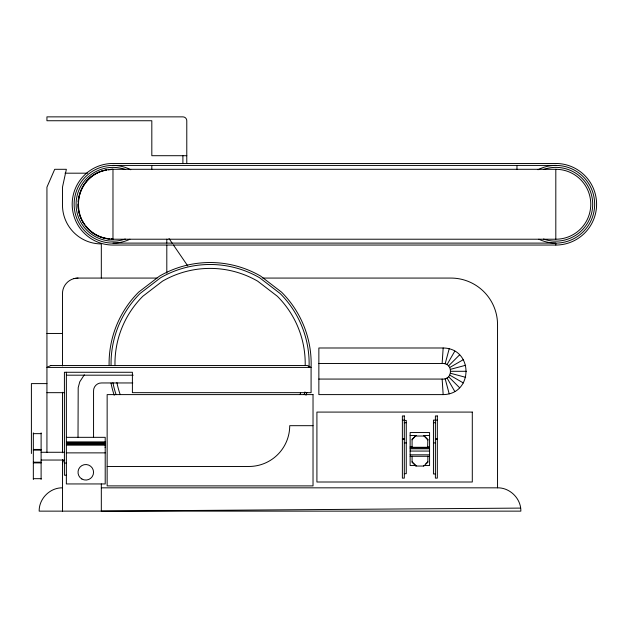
<?xml version="1.0" encoding="UTF-8"?>
<svg xmlns="http://www.w3.org/2000/svg" width="628" height="628" viewBox="0 0 628 628"><rect width="100%" height="100%" fill="white"/><g stroke="black" fill="none" stroke-linecap="round" stroke-linejoin="round"><path stroke-width="0.94" d="M105.206 447.599L105.206 447.042M412.086 439.781L415.971 435.526L412.086 439.278L412.086 447.285L427.621 447.285L427.856 439.506L423.735 435.526L427.856 440.008L427.856 439.506M108.409 169.599A34.964 34.964 0 0 1 112.977 169.301L112.977 239.221C66.992 238.389 66.992 170.133 112.977 169.301L555.811 169.301A34.964 34.964 0 0 1 590.775 204.265A34.964 34.964 0 0 1 555.811 239.221L112.977 239.221A34.964 34.964 0 0 1 111.156 239.174M318.859 363.526L442.143 363.526L443.164 347.99C473.598 348.352 473.598 394.243 443.164 394.604L318.859 394.604L318.859 347.99L443.164 347.99M84.921 224.636C69.347 205.646 82.315 173.265 106.642 170.133M318.859 379.069L442.143 379.069C453.204 380.27 453.204 362.325 442.143 363.526M445.134 363.918L449.193 348.783M446.979 364.687L454.813 351.115M84.325 374.798L79.772 381.793L78.194 387.672L78.013 437.331M448.557 365.896L459.641 354.82M425.8 463.668L427.856 461.792M412.086 456.164L412.086 462.294L415.971 466.047L423.735 466.047L427.856 462.294L427.856 456.164M449.774 367.482L463.346 359.64M450.535 369.319L465.678 365.268M73.994 278.596L78.013 278.071L157.047 278.071M108.448 169.898L112.977 169.301M62.478 487.83C50.02 487.571 38.905 498.679 39.172 511.137L520.855 511.137C521.114 498.679 509.999 487.571 497.541 487.83L101.32 487.83M520.651 508.099L101.32 511.137L101.32 483.945M186.783 155.705L151.819 155.705L151.819 120.741L46.935 120.741L46.935 116.863L182.897 116.863A3.886 3.886 0 0 1 186.783 120.741L186.783 163.476M112.977 165.415L555.811 165.415M65.022 173.187L87.528 173.187M112.977 243.107L555.811 243.107L555.811 245.046L112.977 245.046A40.789 40.789 0 0 1 72.189 204.265A40.789 40.789 0 0 1 112.977 163.476L555.811 163.476A40.789 40.789 0 0 1 596.6 204.265A40.789 40.789 0 0 1 555.811 245.046M262.818 278.071L450.928 278.071A46.613 46.613 0 0 1 497.541 324.684L497.541 487.83M46.935 333.46L62.478 333.46M450.794 371.297L466.471 371.297M66.49 375.183L133.183 375.183M132.798 382.954L101.579 382.954C97.238 382.75 93.352 386.636 93.556 390.977L93.556 437.331M46.935 383.606L31.4 383.606L31.4 453.526M46.935 392.665L64.417 392.665M402.375 420.132L404.314 420.132M437.331 420.132L433.446 420.124L433.446 473.967L435.392 473.967M404.314 420.399L406.261 420.399L406.261 473.693L404.314 473.693M404.314 422.73L406.261 422.73M433.446 422.73L435.392 422.73M313.027 425.682L289.72 425.682A40.789 40.789 0 0 1 248.931 466.471L107.145 466.471M33.339 433.65L41.11 433.65M410.139 435.526L415.971 435.526M423.735 435.526L429.568 435.526M415.971 436.028L423.735 436.028M66.364 437.331L105.206 437.331L105.206 483.945L66.364 483.945L66.364 372.271M402.375 439.003L404.314 439.003M435.392 439.003L437.331 439.003M402.375 439.137L404.314 439.137M435.392 439.137L437.331 439.137M66.364 441.884L105.206 441.884M404.314 442.921L406.261 442.921M433.446 442.921L435.392 442.921M66.364 443.219L105.206 443.219M66.364 443.878L105.206 443.87M105.206 444.231L66.364 444.522L105.206 444.522M66.364 445.158L105.206 445.158M410.139 446.783L412.086 446.783M429.568 446.783L427.621 446.783L427.621 447.285M410.139 447.788L429.568 447.788M410.139 448.792L429.568 448.792M33.339 449.436L41.11 449.436M33.339 450.127L41.11 450.127M410.139 451.069L429.568 451.069M41.11 452.278L64.417 452.278M66.364 452.874L105.206 452.874M410.139 454.821L429.568 454.821M410.139 456.297L429.568 456.297M41.11 460.041L64.417 460.041M33.339 462.192L41.11 462.192M33.339 462.891L41.11 462.891M64.417 463.056L66.364 463.056M415.971 466.047L415.971 465.544L410.139 465.544L410.139 432.551L429.568 432.551L429.568 465.544L423.735 465.544L423.735 466.047M66.364 475.208L64.417 475.208L64.417 372.271L132.398 372.271L132.398 392.665L311.088 392.665L311.088 367.411A100.998 100.998 0 0 0 281.509 292.114L260.589 276.061A100.998 100.998 0 0 0 159.591 276.061L138.67 292.114A100.998 100.998 0 0 0 109.107 365.472M33.339 478.677L41.11 478.677M66.364 442.552L105.206 442.74M109.358 238.75C100.323 238.075 91.46 233.341 86.028 226.088M111.164 238.985L112.977 239.221M450.535 373.275L465.678 377.326M449.774 375.112L463.346 382.954M412.086 461.792L415.971 465.544M448.557 376.698L459.641 387.774M169.011 238.561L172.323 243.389M173.422 244.999L187.772 265.927M446.979 377.907L454.813 391.48M445.134 378.668L449.193 393.811M442.143 379.069L443.164 394.604M555.811 169.301L555.811 239.221M516.97 165.415L516.97 169.301M182.897 155.705L182.897 163.476M166.805 239.221L166.805 243.107M166.805 245.046L166.805 273.211M151.819 165.415L151.819 169.301M101.32 278.071L101.32 243.915A38.842 38.842 0 0 1 62.478 205.066L62.478 187.183L66.364 169.301L54.707 169.301L46.935 187.183L46.935 452.333M62.478 365.881L62.478 293.606A15.535 15.535 0 0 1 78.013 278.071M62.478 392.249L62.478 452.804M62.478 459.641L62.478 511.137M41.11 432.857L41.11 479.47M33.339 432.857L33.339 479.47M62.478 464.524A7.772 7.772 0 0 1 63.514 460.638M306.849 392.469A100.998 100.998 0 0 1 305.969 395.271M114.21 395.271A100.998 100.998 0 0 1 110.991 383.017M304.973 391.911A99.036 99.036 0 0 1 304.109 394.651M116.07 394.651A99.036 99.036 0 0 1 112.914 382.64M111.07 365.433A99.036 99.036 0 0 1 140.06 293.496L160.572 277.757A99.036 99.036 0 0 1 259.607 277.757L280.119 293.496A99.036 99.036 0 0 1 309.055 367.341M300.624 392.712A95.118 95.118 0 0 1 300.011 394.533M120.16 394.533A95.118 95.118 0 0 1 116.894 382.578M114.987 365.425A95.118 95.118 0 0 1 142.831 296.267L162.526 281.148A95.118 95.118 0 0 1 257.653 281.148L277.348 296.267A95.118 95.118 0 0 1 305.192 365.425M109.327 239.032A34.964 34.964 0 0 1 85.808 226.268M84.686 224.808A34.964 34.964 0 0 1 78.013 204.265M78.123 201.525A34.964 34.964 0 0 1 106.595 169.89M538 169.741A38.842 38.842 0 0 1 594.653 203.802A38.842 38.842 0 0 1 538.832 239.197M543.51 169.489A36.887 36.887 0 0 1 592.699 204.265A36.887 36.887 0 0 1 543.51 239.032M129.957 239.197A38.842 38.842 0 0 1 74.135 203.802A38.842 38.842 0 0 1 130.789 169.741M125.278 239.032A36.887 36.887 0 0 1 76.09 204.265A36.887 36.887 0 0 1 125.278 169.489M50.821 365.472L46.935 367.411L311.088 367.411L307.202 365.472L50.821 365.472M313.027 394.604L107.145 394.604L107.145 485.891L313.027 485.891L313.027 394.604M472.295 412.086L316.912 412.086L316.912 482.006L472.295 482.006L472.295 412.086M404.314 415.971L402.375 415.971L402.375 478.12L404.314 478.12L404.314 415.971M437.331 415.971L435.392 415.971L435.392 478.12L437.331 478.12L437.331 415.971M81.899 479.023A7.772 7.772 0 0 0 93.556 472.295A7.772 7.772 0 0 0 81.899 465.568A7.772 7.772 0 0 0 81.899 479.023"/></g></svg>
